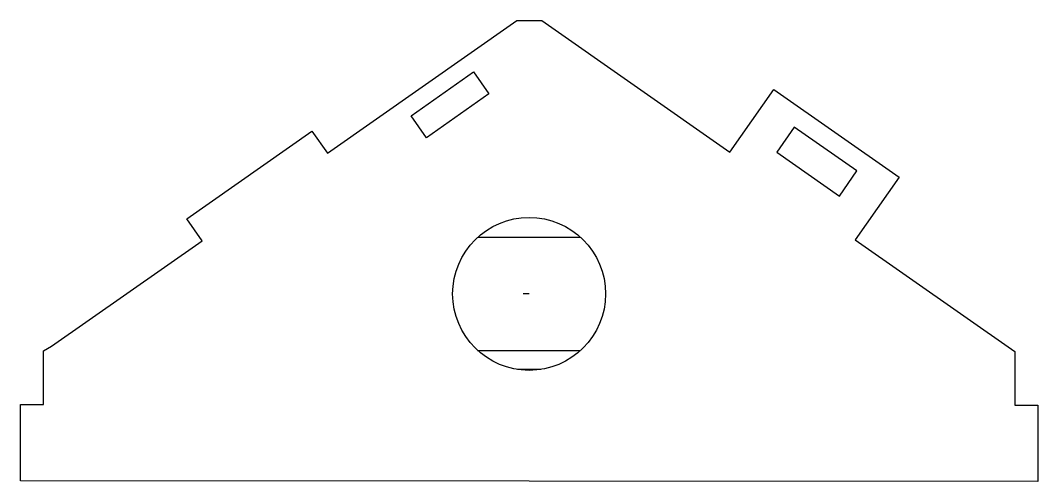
# Model space of a CAD drawing. Header units: millimetres. Extents: x -81 to 52, y 83 to 143.
import ezdxf

# ---------------------------------------------------------------- set-up
doc = ezdxf.new("R2010")
doc.units = ezdxf.units.MM
doc.layers.get('0').update_dxf_attribs({"linetype": 'CONTINUOUS'})

msp = doc.modelspace()

# ---------------------------------------------------------------- linework, layer by layer
for p, q in [((-21.62, 114.57), (-8.16, 114.57)), ((-14.89, 107.17), (-15.67, 107.17)), ((-21.63, 99.78), (-8.17, 99.76)), ((-13.38, 97.28), (-16.4, 97.28))]:
    msp.add_line(p, q)
for points in [[(-77.37, 100.31), (-57.66, 114.11), (-59.67, 116.97), (-43.29, 128.45), (-41.28, 125.58), (-16.51, 142.92), (-14.87, 142.92), (-13.22, 142.92), (11.38, 125.69), (17.12, 133.88), (33.5, 122.41), (27.77, 114.22), (48.62, 99.62), (48.62, 92.62), (51.62, 92.62), (51.62, 82.62), (-81.43, 82.71), (-81.42, 92.71), (-78.42, 92.71), (-78.41, 99.71)], [(-30.33, 130.42), (-22.16, 136.19), (-20.15, 133.33), (-28.32, 127.57)], [(27.97, 123.23), (19.78, 128.97), (17.49, 125.69), (25.68, 119.96)]]:
    msp.add_lwpolyline(points, close=True)
msp.add_circle((-14.89, 107.17), 10)

doc.saveas('drawing.dxf')
